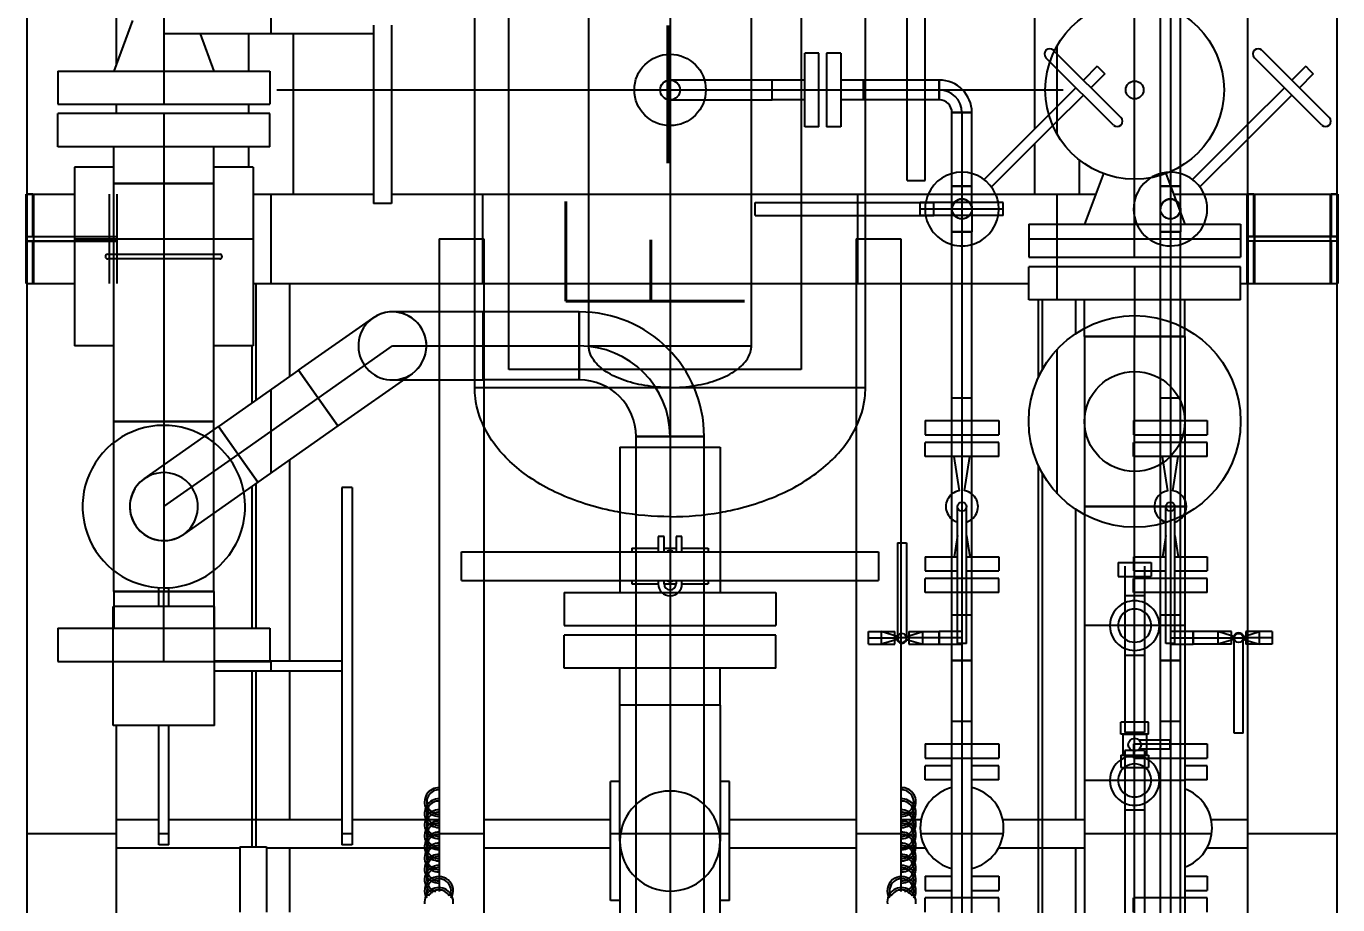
# Model space of a CAD drawing. Header units: inches. Extents: x 295136 to 296247, y 2627183 to 2627409.
# Drawn here: x 295240.102 to 295242.304, y 2627274.163 to 2627275.639 of the extents above; entities that cross this region are included whole.
import ezdxf

# ---------------------------------------------------------------- set-up
doc = ezdxf.new("R2010")
doc.units = ezdxf.units.IN
doc.header["$MEASUREMENT"] = 0
for name, color, linetype in [('Default', 7, 'Continuous'), ('EQUIPMENT LAYOUT-EMBED 1_DWG$0$Default', 7, 'Continuous'), ('EQUIPMENT LAYOUT-EMBED 1_DWG$0$DwgTemplate', 7, 'Continuous'), ('Layout', 6, 'Continuous')]:
    doc.layers.add(name, color=color, linetype=linetype)
doc.styles.add('txt.shx', font='')
doc.styles.get('txt.shx').set_extended_font_data('txt.shx')

# ---------------------------------------------------------------- blocks, each defined once
blk = doc.blocks.new('A$C55974CAD')
at = {"lineweight": 25}
for p, q in [((44.3304, 7.3906), (45.3574, 7.3906)), ((44.3304, 6.8997), (44.3304, 7.3906)), ((45.3574, 6.8997), (44.3304, 6.8997))]:
    blk.add_line(p, q, dxfattribs=at)
at = {"layer": 'Default', "color": 7, "lineweight": 25}
blk.add_point((44.8513, 7.1512), dxfattribs=at)
at = {"layer": 'EQUIPMENT LAYOUT-EMBED 1_DWG$0$Default', "color": 7, "lineweight": 25}
for p, q in [((43.9, 7.2978), (43.9, 7.1771)), ((43.9556, 7.2978), (43.9, 7.2978)), ((43.9556, 7.2978), (43.9556, 7.1771)), ((43.976, 7.2041), (43.9556, 7.2041)), ((44.024, 7.2041), (43.976, 7.2041)), ((44.0903, 7.2041), (44.024, 7.2041)), ((44.2, 7.2041), (44.0903, 7.2041)), ((44.2, 7.2041), (44.2, 7.12)), ((43.9, 7.1771), (43.9, 7.12)), ((43.9556, 7.1771), (43.9556, 7.12)), ((43.9, 7.12), (43.9, 7.0628)), ((43.9556, 7.12), (43.9556, 7.0628)), ((44.2, 7.12), (44.2, 7.0358)), ((44.7833, 7.12), (44.7833, 6.9485)), ((44.8167, 6.9485), (44.8167, 7.12)), ((43.9, 7.0628), (43.9, 6.9422)), ((43.9556, 7.0628), (43.9556, 6.9422)), ((43.976, 7.0358), (43.9556, 7.0358)), ((44.024, 7.0358), (43.976, 7.0358)), ((44.0903, 7.0358), (44.024, 7.0358)), ((44.2, 7.0358), (44.0903, 7.0358)), ((44.5893, 6.977), (44.6107, 6.977)), ((44.5893, 6.977), (44.5893, 6.677)), ((44.6107, 6.977), (44.6107, 6.677)), ((43.9556, 6.9422), (43.9, 6.9422)), ((44.7833, 6.9485), (44.8, 6.9485)), ((44.7833, 6.8938), (44.7833, 6.9485)), ((44.8, 6.9485), (44.8167, 6.9485)), ((44.8167, 6.8938), (44.8167, 6.9485)), ((44.7381, 6.8938), (44.8, 6.8938)), ((44.7381, 6.87), (44.7381, 6.8938)), ((44.8, 6.8938), (44.8619, 6.8938)), ((44.8619, 6.87), (44.8619, 6.8938)), ((44.7381, 6.87), (44.8, 6.87)), ((44.8, 6.87), (44.8619, 6.87)), ((44.5893, 6.677), (44.6107, 6.677))]:
    blk.add_line(p, q, dxfattribs=at)
blk.add_circle((44.8, 7.12), 0.0167, dxfattribs=at)
at = {"layer": 'EQUIPMENT LAYOUT-EMBED 1_DWG$0$DwgTemplate', "color": 54, "lineweight": 25}
for p, q in [((46.4428, 8.2), (37.1, 8.2)), ((37.1, 6), (46.5178, 6))]:
    blk.add_line(p, q, dxfattribs=at)
at = {"layer": 'EQUIPMENT LAYOUT-EMBED 1_DWG$0$DwgTemplate', "color": 9, "lineweight": 25}
for p, q in [((43.55, 8.05), (43.55, 8.2)), ((44.55, 8.12), (44.55, 7.82)), ((43.55, 7.9615), (43.55, 7.9785)), ((43.8235, 7.79), (43.8405, 7.79)), ((44.1568, 7.79), (44.2965, 7.79)), ((44.475, 7.79), (44.55, 7.79)), ((44.55, 7.79), (44.625, 7.79)), ((44.8941, 7.79), (44.9241, 7.79)), ((43.55, 7.654), (43.55, 7.671)), ((43.55, 7.4325), (43.55, 7.5075)), ((43.55, 7.02), (43.55, 7.22)), ((43.55, 6.7325), (43.55, 6.8075)), ((43.55, 6.5607), (43.55, 6.6993)), ((44.55, 6.5178), (44.55, 6.1622)), ((44.1217, 6.47), (44.3643, 6.47)), ((44.4475, 6.47), (44.55, 6.47)), ((44.55, 6.47), (44.625, 6.47)), ((44.7252, 6.47), (44.8748, 6.47)), ((43.55, 6.2107), (43.55, 6.4241)), ((43.55, 6), (43.55, 6.15))]:
    blk.add_line(p, q, dxfattribs=at)
at = {"layer": 'EQUIPMENT LAYOUT-EMBED 1_DWG$0$DwgTemplate', "color": 5, "lineweight": 25}
for p, q in [((44.475, 8.201), (44.625, 8.201)), ((44.475, 8.201), (44.625, 8.201)), ((44.475, 8.2), (44.475, 8.201)), ((44.475, 8.201), (44.475, 8.2)), ((44.625, 8.201), (44.625, 8.2)), ((44.625, 8.201), (44.625, 8.2)), ((44.625, 7.448), (45.4425, 7.448)), ((44.3, 7.4325), (44.3, 7.2246)), ((44.3, 7.4325), (44.3, 7.2246)), ((43.9, 7.2978), (43.9, 7.1771)), ((43.9556, 7.2978), (43.9, 7.2978)), ((43.9556, 7.2978), (43.9556, 7.1771)), ((43.976, 7.2041), (43.9556, 7.2041)), ((44.0903, 7.2041), (44.024, 7.2041)), ((44.3, 7.0797), (44.3, 6.8075)), ((44.3, 7.0797), (44.3, 6.8075)), ((43.9, 7.0628), (43.9, 6.9422)), ((43.9556, 7.0628), (43.9556, 6.9422)), ((43.976, 7.0358), (43.9556, 7.0358)), ((44.0903, 7.0358), (44.024, 7.0358)), ((43.9556, 6.9422), (43.9, 6.9422)), ((44.625, 6.792), (45.0893, 6.792)), ((43.4552, 6.6919), (43.4552, 6.6467)), ((43.479, 6.6919), (43.4552, 6.6919)), ((43.479, 6.6919), (43.479, 6.6467)), ((43.6409, 6.6467), (43.6409, 6.6919)), ((43.6409, 6.6919), (43.6647, 6.6919)), ((43.6647, 6.6467), (43.6647, 6.6919)), ((43.4552, 6.6133), (43.4552, 6.5681)), ((43.479, 6.6133), (43.479, 6.5681)), ((43.6409, 6.5681), (43.6409, 6.6133)), ((43.6647, 6.5681), (43.6647, 6.6133)), ((43.479, 6.5681), (43.4552, 6.5681)), ((43.6409, 6.5681), (43.6647, 6.5681)), ((43.64, 6.3566), (43.59, 6.3566)), ((43.59, 6.3233), (43.59, 6.3566)), ((43.69, 6.3566), (43.64, 6.3566)), ((43.69, 6.3233), (43.69, 6.3566)), ((43.9, 6.3566), (43.85, 6.3566)), ((43.85, 6.3233), (43.85, 6.3566)), ((43.95, 6.3566), (43.9, 6.3566)), ((43.95, 6.3233), (43.95, 6.3566)), ((43.64, 6.3233), (43.59, 6.3233)), ((43.69, 6.3233), (43.64, 6.3233)), ((43.9, 6.3233), (43.85, 6.3233)), ((43.95, 6.3233), (43.9, 6.3233)), ((43.4552, 6.2558), (43.4552, 6.2181)), ((43.479, 6.2558), (43.479, 6.2181)), ((43.6409, 6.2181), (43.6409, 6.2558)), ((43.6647, 6.2181), (43.6647, 6.2558)), ((43.479, 6.2181), (43.4552, 6.2181)), ((43.6409, 6.2181), (43.6647, 6.2181)), ((44.475, 5.999), (44.475, 6)), ((44.475, 5.999), (44.475, 6)), ((44.625, 5.999), (44.475, 5.999)), ((44.475, 5.999), (44.625, 5.999)), ((44.625, 6), (44.625, 5.999)), ((44.625, 5.999), (44.625, 6))]:
    blk.add_line(p, q, dxfattribs=at)
at = {"layer": 'EQUIPMENT LAYOUT-EMBED 1_DWG$0$DwgTemplate', "color": 1, "lineweight": 25}
for p, q in [((44.475, 8.2), (44.475, 8.19)), ((44.475, 8.2), (44.475, 8.12)), ((44.625, 8.19), (44.625, 8.2)), ((44.625, 8.2), (44.625, 8.12)), ((44.475, 8.19), (44.5465, 8.19)), ((44.5465, 8.19), (44.5465, 8.12)), ((44.5535, 8.12), (44.5535, 8.19)), ((44.5535, 8.19), (44.625, 8.19)), ((43.732, 8.05), (37.6241, 8.05)), ((43.526, 7.8425), (43.526, 8.05)), ((43.574, 7.9785), (43.574, 8.05)), ((44.2427, 8.05), (44.2427, 8.05)), ((44.7762, 8.05), (44.7602, 8.05)), ((44.8318, 8.05), (44.8318, 8.05)), ((44.9302, 8.05), (44.8428, 8.05)), ((43.574, 7.671), (43.574, 7.9615)), ((43.5286, 7.8215), (43.8235, 7.8215)), ((43.8955, 7.8215), (44.1346, 7.8215)), ((44.2744, 7.8215), (44.37, 7.8215)), ((44.475, 7.82), (44.475, 6.5178)), ((44.625, 7.82), (44.625, 7.618)), ((44.67, 7.8275), (44.7046, 7.8275)), ((44.7602, 7.8275), (44.7762, 7.8275)), ((44.8318, 7.8275), (44.8941, 7.8275)), ((43.526, 7.5075), (43.526, 7.7975)), ((43.8235, 7.8155), (43.5286, 7.8155)), ((44.1388, 7.8155), (43.8955, 7.8155)), ((44.475, 7.8155), (44.2786, 7.8155)), ((44.8, 7.78), (44.8, 7.618)), ((43.4186, 7.7585), (43.526, 7.7585)), ((43.574, 7.7585), (43.8235, 7.7585)), ((43.8405, 7.7585), (44.1789, 7.7585)), ((44.3187, 7.7585), (44.475, 7.7585)), ((44.625, 7.7525), (44.8941, 7.7525)), ((43.574, 7.5075), (43.574, 7.654)), ((44.8, 7.618), (44.8, 7.588)), ((44.625, 7.588), (44.625, 6.4053)), ((44.8, 7.588), (44.8, 7.3993)), ((44.55, 7.5075), (43.4536, 7.5075)), ((44.55, 7.5075), (44.55, 7.4325)), ((43.976, 7.47), (44.024, 7.47)), ((43.976, 7.47), (43.976, 6.77)), ((44.024, 7.47), (44.024, 6.77)), ((44.55, 7.4325), (43.2943, 7.4325)), ((43.526, 7.22), (43.526, 7.4325)), ((43.574, 7.22), (43.574, 7.4325)), ((44.8, 7.3993), (44.8, 6.8407)), ((45.2925, 7.12), (44.2176, 7.12)), ((43.526, 6.8075), (43.526, 7.02)), ((43.574, 6.8075), (43.574, 7.02)), ((44.8, 6.8407), (44.8, 6.722)), ((44.55, 6.8075), (43.2943, 6.8075)), ((44.55, 6.8075), (44.55, 6.7325)), ((44.024, 6.77), (43.976, 6.77)), ((44.55, 6.7325), (43.4536, 6.7325)), ((43.526, 6.6912), (43.526, 6.7325)), ((43.574, 6.6986), (43.574, 6.7325)), ((44.8, 6.722), (44.8, 6.692)), ((44.8, 6.692), (44.8, 6.49)), ((43.526, 6.4241), (43.526, 6.5688)), ((43.574, 6.4241), (43.574, 6.5614)), ((42.8841, 6.5015), (44.1686, 6.5015)), ((44.3173, 6.5015), (44.4475, 6.5015)), ((44.625, 6.5075), (44.7099, 6.5075)), ((44.7351, 6.5075), (44.933, 6.5075)), ((44.1568, 6.4955), (42.8841, 6.4955)), ((44.4475, 6.4955), (44.3292, 6.4955)), ((44.8, 6.49), (44.8, 6.46)), ((42.8841, 6.4385), (43.526, 6.4385)), ((43.574, 6.4385), (44.095, 6.4385)), ((44.391, 6.4385), (44.4475, 6.4385)), ((44.625, 6.4325), (44.6819, 6.4325)), ((44.625, 6.2746), (44.625, 6)), ((43.526, 6.15), (43.526, 6.2188)), ((43.574, 6.15), (43.574, 6.2114)), ((41.7652, 6.15), (47.3, 6.15)), ((44.475, 6.1622), (44.475, 6)), ((44.625, 6.15), (44.475, 6.15)), ((44.475, 6.15), (44.475, 6.14)), ((44.625, 6.14), (44.625, 6.15)), ((44.475, 6.14), (44.5465, 6.14)), ((44.5465, 6.14), (44.5465, 6.01)), ((44.5535, 6.14), (44.625, 6.14)), ((44.5535, 6.01), (44.5535, 6.14)), ((44.475, 6.01), (44.475, 6)), ((44.5465, 6.01), (44.475, 6.01)), ((44.625, 6.01), (44.5535, 6.01)), ((44.625, 6), (44.625, 6.01))]:
    blk.add_line(p, q, dxfattribs=at)
at = {"layer": 'EQUIPMENT LAYOUT-EMBED 1_DWG$0$DwgTemplate', "color": 7, "lineweight": 25}
for p, q in [((44.546, 8.05), (44.546, 8.2)), ((44.546, 8.2), (44.546, 8.05)), ((44.554, 8.2), (44.554, 8.05)), ((44.554, 8.2), (44.554, 8.05)), ((44.625, 8.189), (44.475, 8.189)), ((44.625, 8.189), (44.475, 8.189)), ((43.8399, 8.1478), (43.8399, 8.055)), ((43.8955, 8.1478), (43.8399, 8.1478)), ((43.8955, 8.1478), (43.8955, 8.055)), ((44.7046, 7.97), (44.7046, 8.1478)), ((44.7046, 8.1478), (44.7602, 8.1478)), ((44.7602, 7.97), (44.7602, 8.1478)), ((44.7762, 8.1478), (44.7762, 7.97)), ((44.8318, 8.1478), (44.7762, 8.1478)), ((44.8318, 8.1478), (44.8318, 7.97)), ((44.475, 8.061), (44.625, 8.061)), ((44.475, 8.061), (44.625, 8.061)), ((43.732, 7.885), (43.732, 8.055)), ((43.732, 8.055), (43.932, 8.055)), ((43.8399, 8.055), (43.8399, 7.97)), ((43.8955, 8.055), (43.8955, 7.97)), ((43.932, 8.0541), (43.8955, 8.0541)), ((43.932, 7.885), (43.932, 8.055)), ((43.9572, 8.0541), (43.932, 8.0541)), ((43.9572, 7.9785), (43.9572, 8.0541)), ((43.9572, 8.0541), (43.9925, 8.0541)), ((43.9572, 8.0541), (43.9572, 7.9785)), ((43.9925, 8.0541), (44.2075, 8.0541)), ((44.2075, 8.0541), (44.2427, 8.0541)), ((44.2427, 8.0541), (44.2427, 7.8858)), ((44.2427, 8.0541), (44.516, 8.0541)), ((44.2427, 7.97), (44.2427, 8.0541)), ((44.625, 8.049), (44.475, 8.049)), ((44.625, 8.049), (44.475, 8.049)), ((44.516, 8.0541), (44.524, 8.0541)), ((44.524, 8.0541), (44.6429, 8.0541)), ((44.6429, 7.97), (44.6429, 8.0541)), ((44.6429, 8.0541), (44.7046, 8.0541)), ((44.6429, 8.0541), (44.6429, 7.8858)), ((44.8318, 8.0541), (44.8318, 7.97)), ((44.9166, 8.0224), (44.8318, 8.0541)), ((44.1467, 8.0029), (44.2344, 7.8782)), ((43.532, 7.9615), (43.532, 7.9785)), ((43.532, 7.9785), (43.732, 7.9785)), ((43.932, 7.9785), (43.9637, 7.9785)), ((43.9572, 7.97), (43.9572, 7.9785)), ((43.9572, 7.9785), (43.9572, 7.97)), ((43.532, 7.9615), (43.732, 7.9615)), ((43.8399, 7.97), (43.8399, 7.7922)), ((43.8405, 7.97), (43.9572, 7.97)), ((43.8955, 7.97), (43.8955, 7.885)), ((43.932, 7.9615), (43.9637, 7.9615)), ((43.9572, 7.97), (43.9573, 7.97)), ((44.2365, 7.97), (43.9572, 7.97)), ((43.9572, 7.9615), (43.9572, 7.97)), ((43.9572, 7.97), (43.9572, 7.9615)), ((43.9572, 7.8858), (43.9572, 7.9615)), ((43.9572, 7.9615), (43.9572, 7.8858)), ((43.9573, 7.97), (43.9573, 7.97)), ((44.1, 7.97), (44.1877, 7.8453)), ((44.2427, 7.97), (44.2365, 7.97)), ((44.516, 7.97), (44.2427, 7.97)), ((44.2427, 7.97), (44.2427, 7.97)), ((44.2427, 7.8858), (44.2427, 7.97)), ((44.524, 7.97), (44.516, 7.97)), ((44.6429, 7.97), (44.524, 7.97)), ((44.7602, 7.97), (44.6429, 7.97)), ((44.6429, 7.8858), (44.6429, 7.97)), ((44.7046, 7.7922), (44.7046, 7.97)), ((44.7602, 7.7922), (44.7602, 7.97)), ((45.338, 7.97), (44.7762, 7.97)), ((44.7762, 7.97), (44.7762, 7.7922)), ((44.8318, 7.97), (44.8318, 7.8858)), ((44.8318, 7.97), (44.8318, 7.7922)), ((44.9071, 7.97), (44.8941, 7.97)), ((44.8941, 7.618), (44.8941, 7.97)), ((44.1409, 7.8124), (44.0533, 7.9371)), ((44.8941, 7.9091), (44.8318, 7.8858)), ((43.732, 7.885), (43.932, 7.885)), ((43.8235, 7.671), (43.8235, 7.885)), ((43.8405, 7.671), (43.8405, 7.885)), ((43.932, 7.8858), (43.8955, 7.8858)), ((43.8955, 7.885), (43.8955, 7.7922)), ((43.9572, 7.8858), (43.932, 7.8858)), ((43.9572, 7.8858), (43.9925, 7.8858)), ((43.9925, 7.8858), (44.2291, 7.8858)), ((44.2291, 7.8858), (44.2427, 7.8858)), ((44.2427, 7.8858), (44.516, 7.8858)), ((44.516, 7.8858), (44.524, 7.8858)), ((44.524, 7.8858), (44.6429, 7.8858)), ((44.6429, 7.8858), (44.7046, 7.8858)), ((44.2344, 7.8782), (44.1409, 7.8124)), ((44.1877, 7.8453), (44.2344, 7.8782)), ((44.329, 7.7437), (44.2344, 7.8782)), ((43.5286, 7.8425), (43.4186, 7.8425)), ((43.5286, 7.8425), (43.5286, 7.7975)), ((44.1409, 7.8124), (44.1877, 7.8453)), ((44.1877, 7.8453), (44.1877, 7.8453)), ((44.1877, 7.8453), (44.1877, 7.8453)), ((44.1877, 7.8453), (44.2823, 7.7109)), ((43.5286, 7.7975), (43.4186, 7.7975)), ((44.2356, 7.678), (44.1409, 7.8124)), ((43.8405, 7.7922), (43.8399, 7.7922)), ((43.8955, 7.7922), (43.8405, 7.7922)), ((44.7046, 7.7922), (44.7602, 7.7922)), ((44.8318, 7.7922), (44.7762, 7.7922)), ((44.329, 7.7437), (44.2356, 7.678)), ((44.2823, 7.7109), (44.329, 7.7437)), ((44.329, 7.7437), (44.4167, 7.6191)), ((44.2356, 7.678), (44.2823, 7.7109)), ((44.2823, 7.7108), (44.2823, 7.7109)), ((44.2823, 7.7109), (44.37, 7.5862)), ((44.2823, 7.7108), (44.2823, 7.7108)), ((44.132, 7.671), (43.532, 7.671)), ((43.532, 7.654), (43.532, 7.671)), ((44.132, 7.654), (44.132, 7.671)), ((44.3233, 7.5533), (44.2356, 7.678)), ((44.132, 7.654), (43.532, 7.654)), ((44.9091, 7.618), (44.6091, 7.618)), ((44.6091, 7.588), (44.6091, 7.618)), ((44.3128, 7.5862), (44.3128, 7.5681)), ((44.37, 7.5862), (44.37, 7.5291)), ((44.4271, 7.5075), (44.4271, 7.5862)), ((44.9091, 7.588), (44.6091, 7.588)), ((44.3128, 7.5681), (44.3128, 7.5075)), ((44.37, 7.5291), (44.37, 7.5075)), ((44.3128, 7.5075), (44.3128, 7.4338)), ((44.37, 7.5075), (44.37, 7.4338)), ((44.4271, 7.4338), (44.4271, 7.5075)), ((44.3, 7.448), (44.3, 7.4325)), ((44.3, 7.448), (44.3, 7.4325)), ((44.3, 7.448), (44.625, 7.448)), ((44.3128, 7.4338), (44.4271, 7.4338)), ((44.3128, 7.4325), (44.3128, 7.4338)), ((44.37, 7.4338), (44.3128, 7.4338)), ((44.3128, 7.2724), (44.3128, 7.4325)), ((44.37, 7.4338), (44.37, 7.4325)), ((44.37, 7.4338), (44.37, 7.4338)), ((44.37, 7.4338), (44.37, 7.4338)), ((44.4271, 7.4338), (44.37, 7.4338)), ((44.37, 7.4325), (44.37, 7.2724)), ((44.4271, 7.4325), (44.4271, 7.4338)), ((44.4271, 7.2724), (44.4271, 7.4325)), ((44.625, 7.435), (44.475, 7.435)), ((44.625, 7.435), (44.475, 7.435)), ((43.8284, 7.1771), (43.8284, 7.2978)), ((43.8284, 7.2978), (43.884, 7.2978)), ((43.884, 7.1771), (43.884, 7.2978)), ((44.4271, 7.2724), (44.3128, 7.2724)), ((44.3128, 7.2724), (44.4271, 7.2724)), ((44.37, 7.2724), (44.37, 7.2724)), ((44.37, 7.2724), (44.37, 7.2724)), ((44.37, 7.2565), (44.37, 6.9835)), ((44.37, 7.2565), (44.37, 6.9835)), ((44.37, 7.2565), (46.93, 7.2565)), ((44.3, 7.2246), (44.3, 7.0797)), ((44.3, 7.2246), (44.3, 7.0797)), ((43.538, 7.2041), (43.3094, 7.2041)), ((43.538, 7.2041), (43.7666, 7.2041)), ((43.7666, 7.1771), (43.7666, 7.2041)), ((43.7666, 7.2041), (43.8284, 7.2041)), ((43.7666, 7.1771), (43.7666, 7.2041)), ((44.024, 7.2041), (43.976, 7.2041)), ((44.2, 7.2041), (44.0903, 7.2041)), ((44.2, 7.2041), (44.2, 7.12)), ((43.2943, 7.1771), (43.97, 7.1771)), ((43.7666, 7.12), (43.7666, 7.1771)), ((43.7666, 7.0628), (43.7666, 7.1771)), ((43.8284, 7.12), (43.8284, 7.1771)), ((43.884, 7.12), (43.884, 7.1771)), ((43.9, 7.1771), (43.9, 7.12)), ((43.9556, 7.1771), (43.9556, 7.12)), ((43.97, 7.1771), (44.03, 7.1771)), ((44.03, 7.1771), (44.2176, 7.1771)), ((44.2176, 7.1771), (44.2176, 7.0628)), ((44.2176, 7.0628), (44.2176, 7.1771)), ((43.95, 7.12), (43.2943, 7.12)), ((43.7666, 7.0628), (43.7666, 7.12)), ((43.8284, 7.0628), (43.8284, 7.12)), ((43.884, 7.0628), (43.884, 7.12)), ((43.9, 7.12), (43.9, 7.0628)), ((43.96, 7.12), (43.95, 7.12)), ((43.9556, 7.12), (43.9556, 7.0628)), ((43.97, 7.12), (43.96, 7.12)), ((44.03, 7.12), (43.97, 7.12)), ((44.2176, 7.12), (44.03, 7.12)), ((44.2, 7.12), (44.2, 7.0358)), ((44.2176, 7.12), (44.2176, 7.12)), ((44.2176, 7.12), (44.2176, 7.12)), ((44.7833, 7.12), (44.7833, 6.9485)), ((44.8167, 6.9485), (44.8167, 7.12)), ((43.2943, 7.0628), (43.97, 7.0628)), ((43.7666, 7.0358), (43.7666, 7.0628)), ((43.7666, 7.0358), (43.7666, 7.0628)), ((43.8284, 6.9422), (43.8284, 7.0628)), ((43.884, 6.9422), (43.884, 7.0628)), ((43.97, 7.0628), (44.03, 7.0628)), ((44.03, 7.0628), (44.2176, 7.0628)), ((43.3094, 7.0358), (43.538, 7.0358)), ((43.7666, 7.0358), (43.538, 7.0358)), ((43.7666, 7.0358), (43.8284, 7.0358)), ((44.024, 7.0358), (43.976, 7.0358)), ((44.2, 7.0358), (44.0903, 7.0358)), ((44.37, 6.9835), (46.93, 6.9835)), ((44.5893, 6.977), (44.6107, 6.977)), ((44.5893, 6.977), (44.5893, 6.792)), ((44.6107, 6.977), (44.6107, 6.792)), ((43.8284, 6.9422), (43.884, 6.9422)), ((44.7833, 6.9485), (44.8, 6.9485)), ((44.7833, 6.8938), (44.7833, 6.9485)), ((44.8, 6.9485), (44.8167, 6.9485)), ((44.8167, 6.8938), (44.8167, 6.9485)), ((44.7381, 6.8938), (44.8, 6.8938)), ((44.7381, 6.87), (44.7381, 6.8938)), ((44.8, 6.8938), (44.8619, 6.8938)), ((44.8619, 6.87), (44.8619, 6.8938)), ((44.7381, 6.87), (44.8, 6.87)), ((44.8, 6.8573), (44.7381, 6.8573)), ((44.7381, 6.8335), (44.7381, 6.8573)), ((44.8, 6.87), (44.8619, 6.87)), ((44.8619, 6.8573), (44.8, 6.8573)), ((44.8619, 6.8335), (44.8619, 6.8573)), ((44.8, 6.8335), (44.7381, 6.8335)), ((44.7833, 6.7953), (44.7833, 6.8335)), ((44.8619, 6.8335), (44.8, 6.8335)), ((44.8167, 6.7953), (44.8167, 6.8335)), ((44.3, 6.8075), (44.3, 6.792)), ((44.3, 6.8075), (44.3, 6.792)), ((44.475, 6.805), (44.625, 6.805)), ((44.475, 6.805), (44.625, 6.805)), ((43.8686, 6.7869), (43.8793, 6.7869)), ((43.8686, 6.7869), (43.8686, 6.7425)), ((43.8793, 6.7869), (43.8793, 6.7425)), ((43.8793, 6.7869), (43.8899, 6.7869)), ((43.8899, 6.7869), (43.8899, 6.7425)), ((44.3, 6.792), (44.5893, 6.792)), ((44.5893, 6.792), (44.5893, 6.677)), ((44.5893, 6.792), (44.6107, 6.792)), ((44.6107, 6.792), (44.6107, 6.677)), ((44.6107, 6.792), (44.625, 6.792)), ((44.8, 6.7953), (44.7833, 6.7953)), ((44.7833, 6.7953), (44.8167, 6.7953)), ((44.7833, 6.792), (44.7833, 6.7953)), ((44.7833, 6.722), (44.7833, 6.792)), ((44.8167, 6.7953), (44.8, 6.7953)), ((44.8167, 6.792), (44.8167, 6.7953)), ((44.8167, 6.722), (44.8167, 6.792)), ((43.8793, 6.7655), (43.8686, 6.7655)), ((43.8767, 6.739), (43.8686, 6.7655)), ((43.8899, 6.7655), (43.8793, 6.7655)), ((43.8818, 6.739), (43.8899, 6.7655)), ((43.8686, 6.7425), (43.8793, 6.7425)), ((43.8793, 6.7325), (43.8793, 6.7425)), ((43.8793, 6.7425), (43.8793, 6.7425)), ((43.8793, 6.7425), (43.8793, 6.7425)), ((43.8793, 6.7425), (43.8899, 6.7425)), ((44.0393, 6.7382), (43.8793, 6.7382)), ((44.0393, 6.7382), (44.0393, 6.7325)), ((43.8757, 6.7189), (43.8686, 6.6959)), ((43.8899, 6.7189), (43.8686, 6.7189)), ((43.8686, 6.7189), (43.8686, 6.6681)), ((43.8767, 6.7224), (43.8757, 6.7189)), ((43.8793, 6.7189), (43.8793, 6.7325)), ((44.0393, 6.7232), (43.8793, 6.7232)), ((43.8793, 6.6959), (43.8793, 6.7189)), ((43.8818, 6.7224), (43.8829, 6.7189)), ((43.8829, 6.7189), (43.8899, 6.6959)), ((43.8899, 6.7189), (43.8899, 6.6681)), ((44.0393, 6.7325), (44.0393, 6.7307)), ((44.0393, 6.7307), (44.0393, 6.7232)), ((44.648, 6.722), (44.948, 6.722)), ((44.648, 6.722), (44.648, 6.692)), ((44.7833, 6.692), (44.7833, 6.722)), ((44.8167, 6.692), (44.8167, 6.722)), ((43.8686, 6.6959), (43.8899, 6.6959)), ((43.8793, 6.6681), (43.8793, 6.6959)), ((44.5893, 6.7), (44.6107, 6.7)), ((44.5893, 6.5605), (44.5893, 6.7)), ((44.6, 6.7), (44.6, 6.5605)), ((44.6107, 6.5605), (44.6107, 6.7)), ((43.4187, 6.6919), (43.4425, 6.6919)), ((43.4425, 6.6467), (43.4425, 6.6919)), ((43.6774, 6.6919), (43.6774, 6.6467)), ((43.7013, 6.6919), (43.6774, 6.6919)), ((43.7013, 6.6919), (43.7013, 6.6467)), ((43.9555, 6.6467), (43.9555, 6.6919)), ((43.9555, 6.6919), (43.9793, 6.6919)), ((43.9793, 6.6467), (43.9793, 6.6919)), ((43.992, 6.6919), (43.992, 6.6467)), ((44.0158, 6.6919), (43.992, 6.6919)), ((44.0158, 6.6919), (44.0158, 6.6467)), ((44.1841, 6.6467), (44.1841, 6.6919)), ((44.1841, 6.6919), (44.2079, 6.6919)), ((44.2079, 6.6467), (44.2079, 6.6919)), ((44.2206, 6.6919), (44.2206, 6.6467)), ((44.2445, 6.6919), (44.2206, 6.6919)), ((44.2445, 6.6919), (44.2445, 6.6467)), ((44.5893, 6.677), (44.6107, 6.677)), ((44.648, 6.692), (44.948, 6.692)), ((44.7833, 6.6681), (44.7833, 6.692)), ((44.8167, 6.6681), (44.8167, 6.692)), ((43.8686, 6.6681), (43.8793, 6.6681)), ((43.8686, 6.6681), (43.8686, 6.6467)), ((43.8899, 6.6681), (43.8686, 6.6681)), ((43.8793, 6.6681), (43.8793, 6.6681)), ((43.8793, 6.6681), (43.8793, 6.6681)), ((43.8793, 6.6467), (43.8793, 6.6681)), ((43.8793, 6.6681), (43.8899, 6.6681)), ((43.8899, 6.6467), (43.8899, 6.6681)), ((44.8167, 6.6681), (44.7833, 6.6681)), ((44.7833, 6.6681), (44.8167, 6.6681)), ((42.8841, 6.6467), (44.475, 6.6467)), ((44.475, 6.63), (42.8841, 6.63)), ((43.4425, 6.63), (43.4425, 6.6467)), ((43.4425, 6.6133), (43.4425, 6.63)), ((43.6774, 6.6467), (43.6774, 6.63)), ((43.6774, 6.63), (43.6774, 6.6133)), ((43.7013, 6.6467), (43.7013, 6.63)), ((43.7013, 6.63), (43.7013, 6.6133)), ((43.7394, 6.6467), (43.7394, 6.6133)), ((43.7394, 6.6467), (43.7394, 6.63)), ((43.7394, 6.63), (43.7394, 6.6133)), ((43.8412, 6.6133), (43.8412, 6.6467)), ((43.8412, 6.6467), (43.8412, 6.6133)), ((43.8686, 6.6467), (43.8686, 6.63)), ((43.87, 6.63), (43.87, 6.6375)), ((43.87, 6.6375), (44.1, 6.6375)), ((43.87, 6.6225), (43.87, 6.63)), ((43.8793, 6.63), (43.8793, 6.6467)), ((43.8899, 6.63), (43.8899, 6.6467)), ((43.9174, 6.6133), (43.9174, 6.6467)), ((43.9174, 6.63), (43.9174, 6.6467)), ((43.9174, 6.6133), (43.9174, 6.63)), ((43.9555, 6.63), (43.9555, 6.6467)), ((43.9555, 6.6133), (43.9555, 6.63)), ((43.9793, 6.63), (43.9793, 6.6467)), ((43.9793, 6.6133), (43.9793, 6.63)), ((43.992, 6.6467), (43.992, 6.6375)), ((44.0158, 6.6467), (44.0158, 6.6375)), ((44.0515, 6.6375), (44.0158, 6.643)), ((44.1267, 6.6341), (44.1841, 6.643)), ((44.1841, 6.63), (44.1841, 6.6467)), ((44.1841, 6.6133), (44.1841, 6.63)), ((44.2079, 6.63), (44.2079, 6.6467)), ((44.2079, 6.6133), (44.2079, 6.63)), ((44.2206, 6.6467), (44.2206, 6.63)), ((44.2206, 6.63), (44.2206, 6.6133)), ((44.2445, 6.6467), (44.2445, 6.63)), ((44.2445, 6.63), (44.2445, 6.6133)), ((44.2826, 6.6467), (44.2826, 6.63)), ((44.2826, 6.6467), (44.2826, 6.6133)), ((44.2826, 6.63), (44.2826, 6.6133)), ((44.475, 6.6467), (44.5619, 6.6467)), ((44.5619, 6.63), (44.475, 6.63)), ((44.5619, 6.6467), (44.5619, 6.6133)), ((44.5619, 6.6133), (44.5619, 6.6467)), ((44.5619, 6.6467), (44.6, 6.6467)), ((44.5619, 6.63), (44.5619, 6.63)), ((44.5619, 6.63), (44.5619, 6.63)), ((44.6, 6.63), (44.5619, 6.63)), ((44.6, 6.6467), (44.6381, 6.6467)), ((44.6381, 6.63), (44.6, 6.63)), ((44.6381, 6.63), (44.6381, 6.6467)), ((44.6381, 6.6467), (44.6381, 6.6133)), ((44.6381, 6.6467), (44.6596, 6.6467)), ((44.6381, 6.63), (44.6381, 6.63)), ((44.6381, 6.6133), (44.6381, 6.63)), ((44.6619, 6.63), (44.6381, 6.63)), ((44.6596, 6.6467), (44.7619, 6.6467)), ((44.7619, 6.63), (44.6619, 6.63)), ((44.7619, 6.6133), (44.7619, 6.6467)), ((44.7619, 6.6467), (44.7619, 6.6133)), ((44.7619, 6.63), (44.7619, 6.63)), ((44.7619, 6.63), (44.7619, 6.63)), ((42.8841, 6.6133), (44.475, 6.6133)), ((43.4425, 6.5681), (43.4425, 6.6133)), ((43.6774, 6.6133), (43.6774, 6.5681)), ((43.7013, 6.6133), (43.7013, 6.5681)), ((43.87, 6.6225), (44.1, 6.6225)), ((43.9555, 6.5681), (43.9555, 6.6133)), ((43.9793, 6.5681), (43.9793, 6.6133)), ((43.992, 6.6225), (43.992, 6.6133)), ((43.992, 6.6133), (43.992, 6.5681)), ((44.0158, 6.6225), (44.0158, 6.6133)), ((44.0515, 6.6225), (44.0158, 6.617)), ((44.0158, 6.6133), (44.0158, 6.5681)), ((44.1267, 6.6258), (44.1841, 6.617)), ((44.1841, 6.5681), (44.1841, 6.6133)), ((44.2079, 6.5681), (44.2079, 6.6133)), ((44.2206, 6.6133), (44.2206, 6.5681)), ((44.2445, 6.6133), (44.2445, 6.5681)), ((44.475, 6.6133), (44.5619, 6.6133)), ((44.6, 6.6133), (44.5619, 6.6133)), ((44.6, 6.6133), (44.6381, 6.6133)), ((44.6381, 6.6133), (44.6596, 6.6133)), ((44.6596, 6.6133), (44.7619, 6.6133)), ((44.7584, 6.4841), (44.6496, 6.5929)), ((43.4187, 6.5681), (43.4425, 6.5681)), ((43.7013, 6.5681), (43.6774, 6.5681)), ((43.9555, 6.5681), (43.9793, 6.5681)), ((44.0158, 6.5681), (43.992, 6.5681)), ((44.1841, 6.5681), (44.2079, 6.5681)), ((44.2445, 6.5681), (44.2206, 6.5681)), ((44.74, 6.4774), (44.637, 6.5804)), ((44.5893, 6.5605), (44.6107, 6.5605)), ((44.4475, 6.34), (44.4475, 6.5178)), ((44.4475, 6.5178), (44.5031, 6.5178)), ((44.5031, 6.34), (44.5031, 6.5178)), ((44.5191, 6.5178), (44.5191, 6.34)), ((44.5746, 6.5178), (44.5191, 6.5178)), ((44.5746, 6.5178), (44.5746, 6.34)), ((44.7913, 6.4261), (44.74, 6.4774)), ((44.741, 6.3758), (44.8474, 6.4823)), ((44.8653, 6.475), (44.7536, 6.3633)), ((44.8038, 6.4387), (44.7584, 6.4841)), ((44.8474, 6.4823), (44.8541, 6.489)), ((44.8667, 6.4764), (44.8653, 6.475)), ((43.64, 6.4241), (43.36, 6.4241)), ((43.64, 6.2558), (43.64, 6.4241)), ((43.9, 6.4241), (43.64, 6.4241)), ((43.9, 6.2558), (43.9, 6.4241)), ((44.0863, 6.4241), (43.9, 6.4241)), ((44.1002, 6.4241), (44.0863, 6.4241)), ((44.1002, 6.2558), (44.1002, 6.4241)), ((44.1002, 6.4241), (44.1002, 6.34)), ((44.3857, 6.4241), (44.1002, 6.4241)), ((44.3857, 6.34), (44.3857, 6.4241)), ((44.3857, 6.4241), (44.3996, 6.4241)), ((44.3857, 6.4241), (44.3857, 6.34)), ((44.3996, 6.4241), (44.4475, 6.4241)), ((44.5746, 6.4241), (44.5746, 6.2558)), ((44.6595, 6.3924), (44.5746, 6.4241)), ((44.8272, 6.3902), (44.8038, 6.4135)), ((44.8398, 6.4028), (44.8164, 6.4261)), ((44.8335, 6.3965), (44.8272, 6.3902)), ((44.8398, 6.4028), (44.8335, 6.3965)), ((43.9825, 6.3678), (43.9825, 6.34)), ((44.0063, 6.3678), (43.9825, 6.3678)), ((44.0063, 6.3678), (44.0063, 6.34)), ((43.6794, 6.3567), (43.25, 6.3567)), ((43.4187, 6.3419), (43.4425, 6.3419)), ((43.4425, 6.28), (43.4425, 6.3419)), ((43.6619, 6.363), (43.6619, 6.317)), ((43.6825, 6.363), (43.6619, 6.363)), ((43.6774, 6.3419), (43.6774, 6.28)), ((43.7013, 6.3419), (43.6774, 6.3419)), ((43.6794, 6.3233), (43.6794, 6.3567)), ((43.6825, 6.363), (43.6825, 6.317)), ((43.7175, 6.3598), (43.6825, 6.3598)), ((43.7013, 6.3419), (43.7013, 6.28)), ((43.7175, 6.317), (43.7175, 6.363)), ((43.7175, 6.363), (43.7381, 6.363)), ((43.7175, 6.3598), (43.7175, 6.3202)), ((43.7206, 6.3233), (43.7206, 6.3567)), ((44, 6.3567), (43.7206, 6.3567)), ((43.7381, 6.317), (43.7381, 6.363)), ((43.9555, 6.28), (43.9555, 6.3419)), ((43.9555, 6.3419), (43.9793, 6.3419)), ((43.9793, 6.28), (43.9793, 6.3419)), ((43.992, 6.3419), (43.992, 6.2875)), ((44.0158, 6.3419), (43.992, 6.3419)), ((44.0158, 6.3419), (44.0158, 6.2875)), ((44.1841, 6.28), (44.1841, 6.3419)), ((44.1841, 6.3419), (44.2079, 6.3419)), ((44.2079, 6.28), (44.2079, 6.3419)), ((44.2206, 6.3419), (44.2206, 6.28)), ((44.2445, 6.3419), (44.2206, 6.3419)), ((44.2445, 6.3419), (44.2445, 6.28)), ((43.6794, 6.3233), (43.25, 6.3233)), ((43.41, 6.34), (43.59, 6.34)), ((43.59, 6.34), (43.64, 6.34)), ((43.64, 6.34), (43.69, 6.34)), ((43.64, 6.34), (43.64, 6.34)), ((43.64, 6.34), (43.64, 6.34)), ((43.7175, 6.3202), (43.6825, 6.3202)), ((43.69, 6.34), (43.85, 6.34)), ((43.6925, 6.281), (43.6925, 6.3324)), ((43.7075, 6.281), (43.7075, 6.3324)), ((44, 6.3233), (43.7206, 6.3233)), ((43.85, 6.34), (43.9, 6.34)), ((43.9, 6.34), (43.95, 6.34)), ((43.9, 6.34), (43.9, 6.34)), ((43.9, 6.34), (43.9, 6.34)), ((43.95, 6.34), (44.0652, 6.34)), ((43.9825, 6.34), (43.9825, 6.3122)), ((44.0063, 6.34), (44.0063, 6.3122)), ((44.0652, 6.34), (44.1002, 6.34)), ((44.1002, 6.34), (44.1002, 6.34)), ((44.1002, 6.34), (44.3857, 6.34)), ((44.1002, 6.34), (44.1002, 6.2558)), ((44.4208, 6.34), (44.3857, 6.34)), ((44.3857, 6.2558), (44.3857, 6.34)), ((44.3857, 6.34), (44.3857, 6.34)), ((44.3857, 6.34), (44.3857, 6.34)), ((44.3857, 6.34), (44.3857, 6.2558)), ((44.5031, 6.34), (44.4208, 6.34)), ((44.4475, 6.1622), (44.4475, 6.34)), ((44.5031, 6.1622), (44.5031, 6.34)), ((44.5191, 6.34), (45.0809, 6.34)), ((44.5191, 6.34), (44.5191, 6.1622)), ((44.5746, 6.34), (44.5746, 6.1622)), ((43.6825, 6.317), (43.6619, 6.317)), ((43.7175, 6.317), (43.7381, 6.317)), ((44.0063, 6.3122), (43.9825, 6.3122)), ((42.6573, 6.2967), (44.5619, 6.2967)), ((44.5619, 6.28), (42.6573, 6.28)), ((43.4425, 6.2558), (43.4425, 6.28)), ((43.6774, 6.28), (43.6774, 6.2558)), ((43.7075, 6.281), (43.6925, 6.281)), ((43.7013, 6.28), (43.7013, 6.2558)), ((43.7394, 6.2967), (43.7394, 6.28)), ((43.7394, 6.2967), (43.7394, 6.2633)), ((43.7394, 6.28), (43.7394, 6.2633)), ((43.8412, 6.2967), (43.8412, 6.2633)), ((43.8412, 6.2633), (43.8412, 6.2967)), ((43.8686, 6.28), (43.8686, 6.2558)), ((43.87, 6.28), (43.87, 6.2875)), ((43.87, 6.2875), (44.1, 6.2875)), ((43.87, 6.2725), (43.87, 6.28)), ((43.8793, 6.28), (43.8793, 6.2558)), ((43.8899, 6.2558), (43.8899, 6.28)), ((43.9174, 6.28), (43.9174, 6.2967)), ((43.9174, 6.2633), (43.9174, 6.2967)), ((43.9174, 6.2633), (43.9174, 6.28)), ((43.9555, 6.2558), (43.9555, 6.28)), ((43.9793, 6.2558), (43.9793, 6.28)), ((44.0515, 6.2875), (44.0158, 6.293)), ((44.1267, 6.2841), (44.1841, 6.293)), ((44.1267, 6.2758), (44.1841, 6.267)), ((44.1841, 6.2181), (44.1841, 6.28)), ((44.2079, 6.2181), (44.2079, 6.28)), ((44.2206, 6.28), (44.2206, 6.2181)), ((44.2445, 6.28), (44.2445, 6.2181)), ((44.2826, 6.2967), (44.2826, 6.28)), ((44.2826, 6.2967), (44.2826, 6.2633)), ((44.2826, 6.28), (44.2826, 6.2633)), ((44.5619, 6.2633), (44.5619, 6.2967)), ((44.5619, 6.2967), (44.6, 6.2967)), ((44.5619, 6.2967), (44.5619, 6.2633)), ((44.5619, 6.28), (44.5619, 6.28)), ((44.5619, 6.28), (44.5619, 6.28)), ((44.6, 6.28), (44.5619, 6.28)), ((44.6595, 6.2875), (44.5746, 6.2558)), ((44.6, 6.2967), (44.6381, 6.2967)), ((44.6381, 6.28), (44.6, 6.28)), ((44.6381, 6.28), (44.6381, 6.2967)), ((44.6381, 6.2967), (44.6381, 6.2633)), ((44.6381, 6.2967), (45.0254, 6.2967)), ((44.6381, 6.28), (44.6381, 6.28)), ((44.6381, 6.2633), (44.6381, 6.28)), ((44.6619, 6.28), (44.6381, 6.28)), ((44.6625, 6.28), (44.6619, 6.28)), ((44.9375, 6.28), (44.6625, 6.28)), ((42.6573, 6.2633), (44.5619, 6.2633)), ((43.64, 6.2558), (43.36, 6.2558)), ((43.4425, 6.2181), (43.4425, 6.2558)), ((43.9, 6.2558), (43.64, 6.2558)), ((43.6774, 6.2558), (43.6774, 6.2181)), ((43.7013, 6.2558), (43.7013, 6.2181)), ((43.8686, 6.2558), (43.8686, 6.2419)), ((43.87, 6.2725), (44.1, 6.2725)), ((43.8793, 6.2558), (43.8793, 6.2419)), ((43.8899, 6.2419), (43.8899, 6.2558)), ((44.0863, 6.2558), (43.9, 6.2558)), ((43.9555, 6.2181), (43.9555, 6.2558)), ((43.9793, 6.2181), (43.9793, 6.2558)), ((43.992, 6.2725), (43.992, 6.2558)), ((43.992, 6.2558), (43.992, 6.2181)), ((44.0158, 6.2725), (44.0158, 6.2558)), ((44.0515, 6.2725), (44.0158, 6.267)), ((44.0158, 6.2558), (44.0158, 6.2181)), ((44.1002, 6.2558), (44.0863, 6.2558)), ((44.3857, 6.2558), (44.1002, 6.2558)), ((44.3857, 6.2558), (44.3996, 6.2558)), ((44.3996, 6.2558), (44.4475, 6.2558)), ((44.6, 6.2633), (44.5619, 6.2633)), ((44.6, 6.2633), (44.6381, 6.2633)), ((44.6381, 6.2633), (44.6596, 6.2633)), ((44.6596, 6.2633), (44.6711, 6.2633)), ((44.6711, 6.2633), (44.9289, 6.2633)), ((43.8793, 6.2419), (43.8686, 6.2419)), ((43.8686, 6.2419), (43.8899, 6.2419)), ((43.8686, 6.1772), (43.8686, 6.2419)), ((43.8793, 6.2419), (43.8793, 6.2419)), ((43.8793, 6.2419), (43.8793, 6.2419)), ((43.8899, 6.2419), (43.8793, 6.2419)), ((43.8793, 6.2419), (43.8793, 6.2002)), ((43.8899, 6.1772), (43.8899, 6.2419)), ((44.7426, 6.15), (44.6496, 6.2429)), ((43.4187, 6.2181), (43.4425, 6.2181)), ((43.7013, 6.2181), (43.6774, 6.2181)), ((43.9555, 6.2181), (43.9793, 6.2181)), ((44.0158, 6.2181), (43.992, 6.2181)), ((44.1841, 6.2181), (44.2079, 6.2181)), ((44.2445, 6.2181), (44.2206, 6.2181)), ((44.7174, 6.15), (44.637, 6.2304)), ((43.8899, 6.2002), (43.8686, 6.2002)), ((43.8757, 6.1772), (43.8686, 6.2002)), ((43.8793, 6.2002), (43.8793, 6.1772)), ((43.8829, 6.1772), (43.8899, 6.2002)), ((43.7193, 6.1654), (43.7193, 6.1729)), ((43.7193, 6.1729), (43.8793, 6.1729)), ((43.8686, 6.1772), (43.8899, 6.1772)), ((43.8767, 6.1737), (43.8757, 6.1772)), ((43.8793, 6.1772), (43.8793, 6.1536)), ((43.8818, 6.1737), (43.8829, 6.1772)), ((43.7193, 6.1579), (43.7193, 6.1654)), ((43.7193, 6.1579), (43.8793, 6.1579)), ((43.8793, 6.1536), (43.8686, 6.1536)), ((43.8686, 6.15), (43.8686, 6.1536)), ((43.8757, 6.1536), (43.8686, 6.1306)), ((43.8686, 6.1091), (43.8686, 6.15)), ((43.8767, 6.157), (43.8757, 6.1536)), ((43.8793, 6.1091), (43.8793, 6.1536)), ((43.8793, 6.1536), (43.8793, 6.1536)), ((43.8793, 6.1536), (43.8793, 6.1535)), ((43.8899, 6.1536), (43.8793, 6.1536)), ((43.8818, 6.157), (43.8829, 6.1536)), ((43.8829, 6.1536), (43.8899, 6.1306)), ((43.8899, 6.15), (43.8899, 6.1536)), ((43.8899, 6.1091), (43.8899, 6.15)), ((44.4475, 6.1622), (44.5031, 6.1622)), ((44.475, 6.151), (44.625, 6.151)), ((44.625, 6.151), (44.475, 6.151)), ((44.5746, 6.1622), (44.5191, 6.1622)), ((44.546, 6), (44.546, 6.15)), ((44.546, 6), (44.546, 6.15)), ((44.554, 6.15), (44.554, 6)), ((44.554, 6), (44.554, 6.15)), ((44.7913, 6.0761), (44.7174, 6.15)), ((44.8038, 6.0887), (44.7426, 6.15)), ((43.8686, 6.1306), (43.8793, 6.1306)), ((43.8793, 6.1306), (43.8899, 6.1306)), ((44.625, 6.139), (44.475, 6.139)), ((44.475, 6.139), (44.625, 6.139)), ((44.741, 6.0258), (44.8541, 6.139)), ((44.8667, 6.1264), (44.7536, 6.0133)), ((43.8793, 6.1091), (43.8686, 6.1091)), ((43.8899, 6.1091), (43.8793, 6.1091)), ((44.8272, 6.0402), (44.8038, 6.0635)), ((44.8398, 6.0528), (44.8164, 6.0761)), ((44.8335, 6.0465), (44.8272, 6.0402)), ((44.8398, 6.0528), (44.8335, 6.0465)), ((44.475, 6.011), (44.625, 6.011)), ((44.625, 6.011), (44.475, 6.011))]:
    blk.add_line(p, q, dxfattribs=at)
at = {"layer": 'EQUIPMENT LAYOUT-EMBED 1_DWG$0$DwgTemplate', "color": 3, "lineweight": 25}
for p, q in [((44.37, 8.0541), (44.37, 8.12)), ((44.67, 8.12), (44.37, 8.12)), ((44.67, 8.0541), (44.67, 8.12)), ((44.516, 7.876), (44.516, 8.064)), ((44.524, 8.064), (44.524, 7.876)), ((44.37, 7.82), (44.37, 7.8858)), ((44.67, 7.82), (44.67, 7.8858)), ((44.67, 7.82), (44.37, 7.82)), ((43.438, 7.2041), (43.438, 7.22)), ((43.438, 7.22), (43.638, 7.22)), ((43.638, 7.2041), (43.638, 7.22)), ((43.97, 7.184), (43.97, 7.14)), ((43.976, 7.184), (43.97, 7.184)), ((44.03, 7.184), (44.024, 7.184)), ((44.03, 7.184), (44.03, 7.14)), ((43.976, 7.14), (43.97, 7.14)), ((44.05, 7.14), (44.024, 7.14)), ((44.05, 7.13), (44.05, 7.14)), ((43.97, 7.13), (43.976, 7.13)), ((43.97, 7.13), (43.97, 7.11)), ((44.024, 7.13), (44.05, 7.13)), ((44.03, 7.13), (44.03, 7.11)), ((43.976, 7.11), (43.97, 7.11)), ((43.97, 7.1), (43.976, 7.1)), ((43.97, 7.1), (43.97, 7.056)), ((44.05, 7.11), (44.024, 7.11)), ((44.024, 7.1), (44.05, 7.1)), ((44.03, 7.1), (44.03, 7.056)), ((44.05, 7.1), (44.05, 7.11)), ((43.976, 7.056), (43.97, 7.056)), ((44.03, 7.056), (44.024, 7.056)), ((43.438, 7.02), (43.438, 7.0358)), ((43.638, 7.02), (43.638, 7.0358)), ((43.438, 7.02), (43.638, 7.02)), ((44.4746, 6.7325), (44.4746, 6.6467)), ((44.4746, 6.6133), (44.4746, 6.5178)), ((44.4746, 6.1622), (44.4746, 6.1617)), ((44.4746, 6.1617), (44.475, 6.1617))]:
    blk.add_line(p, q, dxfattribs=at)
at = {"layer": 'EQUIPMENT LAYOUT-EMBED 1_DWG$0$DwgTemplate', "color": 7, "lineweight": 25}
for centre, radius in [((44.8, 7.12), 0.06), ((44.8, 7.12), 0.06), ((44.8, 7.12), 0.0167), ((44.1, 6.63), 0.0075), ((44.6, 6.63), 0.0167), ((44.243, 6.34), 0.1778), ((44.8, 6.34), 0.15), ((44.243, 6.34), 0.0841), ((43.7, 6.34), 0.0107), ((44.8, 6.34), 0.015), ((44.1, 6.28), 0.0075), ((44.6, 6.28), 0.0167), ((43.8793, 6.1654), 0.0075)]:
    blk.add_circle(centre, radius, dxfattribs=at)
for centre, radius, start, end in [((44.1, 7.97), 0.1365, 329.8755, 180), ((44.1, 7.97), 0.0571, 35.129, 215.129), ((44.1, 7.97), 0.0572, 35.129, 180), ((44.1, 7.97), 0.0572, 215.129, 35.129), ((44.1, 7.97), 0.1365, 180, 280.3825), ((44.1, 7.97), 0.0572, 180, 215.129), ((44.1, 7.97), 0.1365, 280.3825, 329.8755), ((44.37, 7.5862), 0.0572, 35.129, 215.129), ((44.37, 7.5862), 0.0572, 215.129, 35.129), ((44.37, 7.5862), 0.0571, 270, 35.129), ((44.37, 7.5862), 0.0572, 215.129, 270), ((44.2176, 7.2724), 0.1524, 270, 0), ((44.2176, 7.2724), 0.2096, 270, 0), ((44.2176, 7.2724), 0.0952, 270, 0), ((43.538, 7.12), 0.0841, 90, 137.2153), ((43.538, 7.12), 0.0841, 90, 137.2153), ((43.538, 7.12), 0.0841, 270, 90), ((43.538, 7.12), 0.0841, 137.2153, 222.7847), ((43.538, 7.12), 0.0841, 137.2153, 222.7847), ((43.538, 7.12), 0.0841, 222.7847, 270), ((43.538, 7.12), 0.0841, 222.7847, 270), ((43.8793, 6.7307), 0.0087, 107.0439, 168.0453), ((43.8793, 6.7307), 0.0075, 13.9023, 166.0977), ((43.8793, 6.7307), 0.0087, 59.5553, 72.9561), ((43.8793, 6.7307), 0.0087, 168.0453, 252.9561), ((43.8793, 6.7307), 0.0075, 166.0977, 0), ((43.8793, 6.7307), 0.0087, 287.0439, 300.4447), ((43.8793, 6.7307), 0.0075, 0, 13.9023), ((44.6, 6.63), 0.0619, 66.1843, 270), ((44.6, 6.63), 0.0619, 293.8157, 66.1843), ((44.1, 6.63), 0.027, 38.2303, 141.7697), ((44.7619, 6.6681), 0.0381, 270, 0), ((44.7619, 6.6681), 0.0548, 270, 0), ((44.7619, 6.6681), 0.0214, 270, 0), ((44.1, 6.63), 0.027, 141.7697, 163.8647), ((44.1, 6.63), 0.027, 8.7943, 38.2303), ((44.6, 6.63), 0.0167, 270, 90), ((44.1, 6.63), 0.027, 196.1353, 218.2303), ((44.1, 6.63), 0.027, 218.2303, 270), ((44.1, 6.63), 0.027, 270, 321.7697), ((44.1, 6.63), 0.027, 321.7697, 351.2057), ((44.6, 6.63), 0.0619, 270, 293.8157), ((44.8604, 6.4827), 0.00889, 315, 135), ((43.64, 6.34), 0.0417, 23.5215, 156.4785), ((43.64, 6.34), 0.0278, 36.7726, 143.2274), ((43.9, 6.34), 0.0417, 23.5215, 156.4785), ((43.9, 6.34), 0.0278, 36.7726, 143.2274), ((44.7473, 6.3695), 0.00889, 135, 315), ((43.64, 6.34), 0.0417, 156.4785, 203.5215), ((43.64, 6.34), 0.0278, 143.2274, 216.7726), ((43.64, 6.34), 0.0278, 0, 36.7726), ((43.64, 6.34), 0.0417, 0, 23.5215), ((43.9, 6.34), 0.0417, 156.4785, 203.5215), ((43.9, 6.34), 0.0278, 143.2274, 216.7726), ((43.9, 6.34), 0.0278, 0, 36.7726), ((43.9, 6.34), 0.0417, 0, 23.5215), ((44.6, 6.28), 0.0619, 1.35, 270), ((43.64, 6.34), 0.0417, 203.5215, 336.4785), ((43.64, 6.34), 0.0278, 216.7726, 323.2274), ((43.64, 6.34), 0.0278, 323.2274, 0), ((43.64, 6.34), 0.0417, 336.4785, 0), ((43.9, 6.34), 0.0417, 203.5215, 336.4785), ((43.9, 6.34), 0.0278, 216.7726, 323.2274), ((43.9, 6.34), 0.0278, 323.2274, 0), ((43.9, 6.34), 0.0417, 336.4785, 0), ((44.1, 6.28), 0.027, 8.7943, 163.8647), ((44.1, 6.28), 0.027, 270, 351.2057), ((44.6, 6.28), 0.0167, 270, 90), ((44.6, 6.28), 0.0619, 293.8157, 1.35), ((44.1, 6.28), 0.027, 196.1353, 270), ((44.6, 6.28), 0.0619, 270, 293.8157), ((43.8793, 6.1654), 0.0087, 107.0439, 120.4447), ((43.8793, 6.1654), 0.0087, 287.0439, 72.9561), ((43.8793, 6.1654), 0.0087, 239.5553, 252.9561), ((44.8604, 6.1327), 0.00889, 315, 135), ((44.7473, 6.0195), 0.00889, 135, 315)]:
    blk.add_arc(centre, radius, start, end, dxfattribs=at)
at = {"layer": 'EQUIPMENT LAYOUT-EMBED 1_DWG$0$DwgTemplate', "color": 3, "lineweight": 25}
for centre, radius, start, end in [((44.52, 8.064), 0.004, 0, 180), ((44.52, 7.876), 0.004, 180, 0), ((43.97, 7.12), 0.02, 90, 270), ((43.97, 7.12), 0.01, 90, 270), ((43.982, 7.12), 0.008, 138.5904, 180), ((43.982, 7.12), 0.008, 180, 221.4096), ((44.018, 7.12), 0.008, 0, 41.4096), ((44.018, 7.12), 0.008, 318.5904, 0)]:
    blk.add_arc(centre, radius, start, end, dxfattribs=at)
at = {"layer": 'EQUIPMENT LAYOUT-EMBED 1_DWG$0$DwgTemplate', "color": 54, "lineweight": 25}
for centre, radius, start, end in [((43.4356, 7.5082), 0.0241, 262.7601, 97.2399), ((43.4543, 7.5082), 0.0241, 239.1362, 120.8638), ((43.473, 7.5082), 0.0241, 358.1859, 154.1547), ((43.4916, 7.5082), 0.0241, 358.1859, 180), ((43.5103, 7.5082), 0.0241, 358.1859, 180), ((43.529, 7.5082), 0.0241, 358.1859, 180), ((43.5477, 7.5082), 0.0241, 358.1859, 180), ((43.5663, 7.5082), 0.0241, 358.1859, 180), ((43.585, 7.5082), 0.0241, 358.1859, 180), ((43.6037, 7.5082), 0.0241, 358.1859, 180), ((43.4543, 7.5082), 0.0204, 243.6892, 116.3108), ((43.4356, 7.5082), 0.0204, 300.756, 59.244), ((43.473, 7.5082), 0.0204, 357.8589, 165.8472), ((43.4916, 7.5082), 0.0204, 357.8589, 180), ((43.5103, 7.5082), 0.0204, 357.8589, 180), ((43.529, 7.5082), 0.0204, 357.8589, 180), ((43.5477, 7.5082), 0.0204, 357.8589, 180), ((43.5663, 7.5082), 0.0204, 357.8589, 180), ((43.585, 7.5082), 0.0204, 357.8589, 180), ((43.6037, 7.5082), 0.0204, 357.8589, 180), ((43.4916, 7.5082), 0.0241, 180, 181.8141), ((43.4916, 7.5082), 0.0204, 180, 182.1411), ((43.5103, 7.5082), 0.0241, 180, 181.8141), ((43.5103, 7.5082), 0.0204, 180, 182.1411), ((43.529, 7.5082), 0.0241, 180, 181.8141), ((43.529, 7.5082), 0.0204, 180, 182.1411), ((43.5477, 7.5082), 0.0241, 180, 181.8141), ((43.5477, 7.5082), 0.0204, 180, 182.1411), ((43.5663, 7.5082), 0.0241, 180, 181.8141), ((43.5663, 7.5082), 0.0204, 180, 182.1411), ((43.585, 7.5082), 0.0241, 180, 181.8141), ((43.585, 7.5082), 0.0204, 180, 182.1411), ((43.6037, 7.5082), 0.0241, 180, 181.8141), ((43.6037, 7.5082), 0.0204, 180, 182.1411), ((43.4356, 6.7313), 0.0241, 262.7601, 97.2399), ((43.4543, 6.7313), 0.0241, 239.1362, 120.8638), ((43.4543, 6.7313), 0.0204, 243.6892, 116.3108), ((43.4356, 6.7313), 0.0204, 300.756, 59.244), ((43.473, 6.7313), 0.0241, 205.8453, 2.846), ((43.473, 6.7313), 0.0204, 194.1528, 3.3592), ((43.4916, 6.7313), 0.0241, 180, 2.846), ((43.4916, 6.7313), 0.0241, 177.154, 180), ((43.4916, 6.7313), 0.0204, 176.6408, 180), ((43.4916, 6.7313), 0.0204, 180, 3.3592), ((43.5103, 6.7313), 0.0241, 180, 2.846), ((43.5103, 6.7313), 0.0241, 177.154, 180), ((43.5103, 6.7313), 0.0204, 176.6408, 180), ((43.5103, 6.7313), 0.0204, 180, 3.3592), ((43.529, 6.7313), 0.0241, 180, 2.846), ((43.529, 6.7313), 0.0241, 177.154, 180), ((43.529, 6.7313), 0.0204, 176.6408, 180), ((43.529, 6.7313), 0.0204, 180, 3.3592), ((43.5477, 6.7313), 0.0241, 180, 2.846), ((43.5477, 6.7313), 0.0241, 177.154, 180), ((43.5477, 6.7313), 0.0204, 176.6408, 180), ((43.5477, 6.7313), 0.0204, 180, 3.3592), ((43.5663, 6.7313), 0.0241, 180, 2.846), ((43.5663, 6.7313), 0.0241, 177.154, 180), ((43.5663, 6.7313), 0.0204, 176.6408, 180), ((43.5663, 6.7313), 0.0204, 180, 3.3592), ((43.585, 6.7313), 0.0241, 180, 2.846), ((43.585, 6.7313), 0.0241, 177.154, 180), ((43.585, 6.7313), 0.0204, 176.6408, 180), ((43.585, 6.7313), 0.0204, 180, 3.3592), ((43.6037, 6.7313), 0.0241, 180, 2.846), ((43.6037, 6.7313), 0.0241, 177.154, 180), ((43.6037, 6.7313), 0.0204, 176.6408, 180), ((43.6037, 6.7313), 0.0204, 180, 3.3592)]:
    blk.add_arc(centre, radius, start, end, dxfattribs=at)
at = {"layer": 'EQUIPMENT LAYOUT-EMBED 1_DWG$0$DwgTemplate', "color": 5, "lineweight": 25}
for centre, start, end in [((43.56, 6.63), 13.8027, 166.1973), ((43.56, 6.63), 193.8027, 346.1973), ((43.56, 6.28), 200.1709, 339.8291)]:
    blk.add_arc(centre, 0.07, start, end, dxfattribs=at)
at = {"layer": 'EQUIPMENT LAYOUT-EMBED 1_DWG$0$DwgTemplate', "color": 7, "lineweight": 25}
for points in [[(44.2341, 7.4325), (44.2496, 7.4399), (44.2657, 7.4448), (44.2819, 7.4468)], [(44.2819, 7.4468), (44.2879, 7.4476), (44.2939, 7.448), (44.3, 7.448)], [(44.3289, 7.2304), (44.3348, 7.2388), (44.3414, 7.2454), (44.3484, 7.2498)], [(44.3484, 7.2498), (44.353, 7.2527), (44.3578, 7.2547), (44.3626, 7.2557)], [(44.3626, 7.2557), (44.365, 7.2562), (44.3675, 7.2565), (44.37, 7.2565)], [(44.3134, 7.2002), (44.3177, 7.2118), (44.3229, 7.222), (44.3289, 7.2304)], [(44.083, 7.12), (44.083, 7.1483), (44.0854, 7.1767), (44.0903, 7.2041)], [(44.3034, 7.1622), (44.3057, 7.1757), (44.3091, 7.1886), (44.3134, 7.2002)], [(44.3, 7.12), (44.3, 7.1343), (44.3012, 7.1486), (44.3034, 7.1622)], [(44.083, 7.12), (44.083, 7.0916), (44.0854, 7.0632), (44.0903, 7.0358)], [(44.3, 7.12), (44.3, 7.1057), (44.3012, 7.0914), (44.3034, 7.0778)], [(44.3034, 7.0778), (44.3057, 7.0642), (44.3091, 7.0513), (44.3134, 7.0397)], [(44.3134, 7.0397), (44.3177, 7.0282), (44.3229, 7.0179), (44.3289, 7.0095)], [(44.3289, 7.0095), (44.3348, 7.0011), (44.3414, 6.9946), (44.3484, 6.9902)], [(44.3484, 6.9902), (44.353, 6.9872), (44.3578, 6.9852), (44.3626, 6.9842)], [(44.3626, 6.9842), (44.365, 6.9837), (44.3675, 6.9835), (44.37, 6.9835)], [(44.2341, 6.8075), (44.2496, 6.8), (44.2657, 6.7952), (44.2819, 6.7931)], [(44.2819, 6.7931), (44.2879, 6.7924), (44.2939, 6.792), (44.3, 6.792)]]:
    blk.add_open_spline(points, degree=3, dxfattribs=at)
at = {"layer": 'EQUIPMENT LAYOUT-EMBED 1_DWG$0$DwgTemplate', "color": 5, "lineweight": 25}
for points in [[(44.1724, 7.3853), (44.1903, 7.405), (44.2102, 7.4205), (44.2312, 7.431)], [(44.2312, 7.431), (44.2322, 7.4315), (44.2331, 7.432), (44.2341, 7.4325)], [(44.1244, 7.3128), (44.1378, 7.3406), (44.1541, 7.3651), (44.1724, 7.3853)], [(44.0936, 7.2213), (44.1006, 7.254), (44.1111, 7.285), (44.1244, 7.3128)], [(44.0903, 7.2041), (44.0913, 7.2099), (44.0924, 7.2156), (44.0936, 7.2213)], [(44.0903, 7.0358), (44.0913, 7.0301), (44.0924, 7.0243), (44.0936, 7.0186)], [(44.0936, 7.0186), (44.1006, 6.9859), (44.1111, 6.955), (44.1244, 6.9272)], [(44.1244, 6.9272), (44.1378, 6.8994), (44.1541, 6.8748), (44.1724, 6.8546)], [(44.1724, 6.8546), (44.1903, 6.835), (44.2102, 6.8195), (44.2312, 6.8089)], [(44.2312, 6.8089), (44.2322, 6.8084), (44.2331, 6.8079), (44.2341, 6.8075)]]:
    blk.add_open_spline(points, degree=3, dxfattribs=at)
at = {"layer": 'Default', "color": 7, "lineweight": 25, "style": 'txt.shx'}
blk.add_text('F-100', height=0.3, dxfattribs=at).set_placement((44.3939, 6.9951))

msp = doc.modelspace()

# ---------------------------------------------------------------- block references
at = {"layer": 'Layout', "rotation": 90}
msp.add_blockref('A$C55974CAD', (295248.3027, 2627230.7321), dxfattribs=at)

doc.saveas('drawing.dxf')
